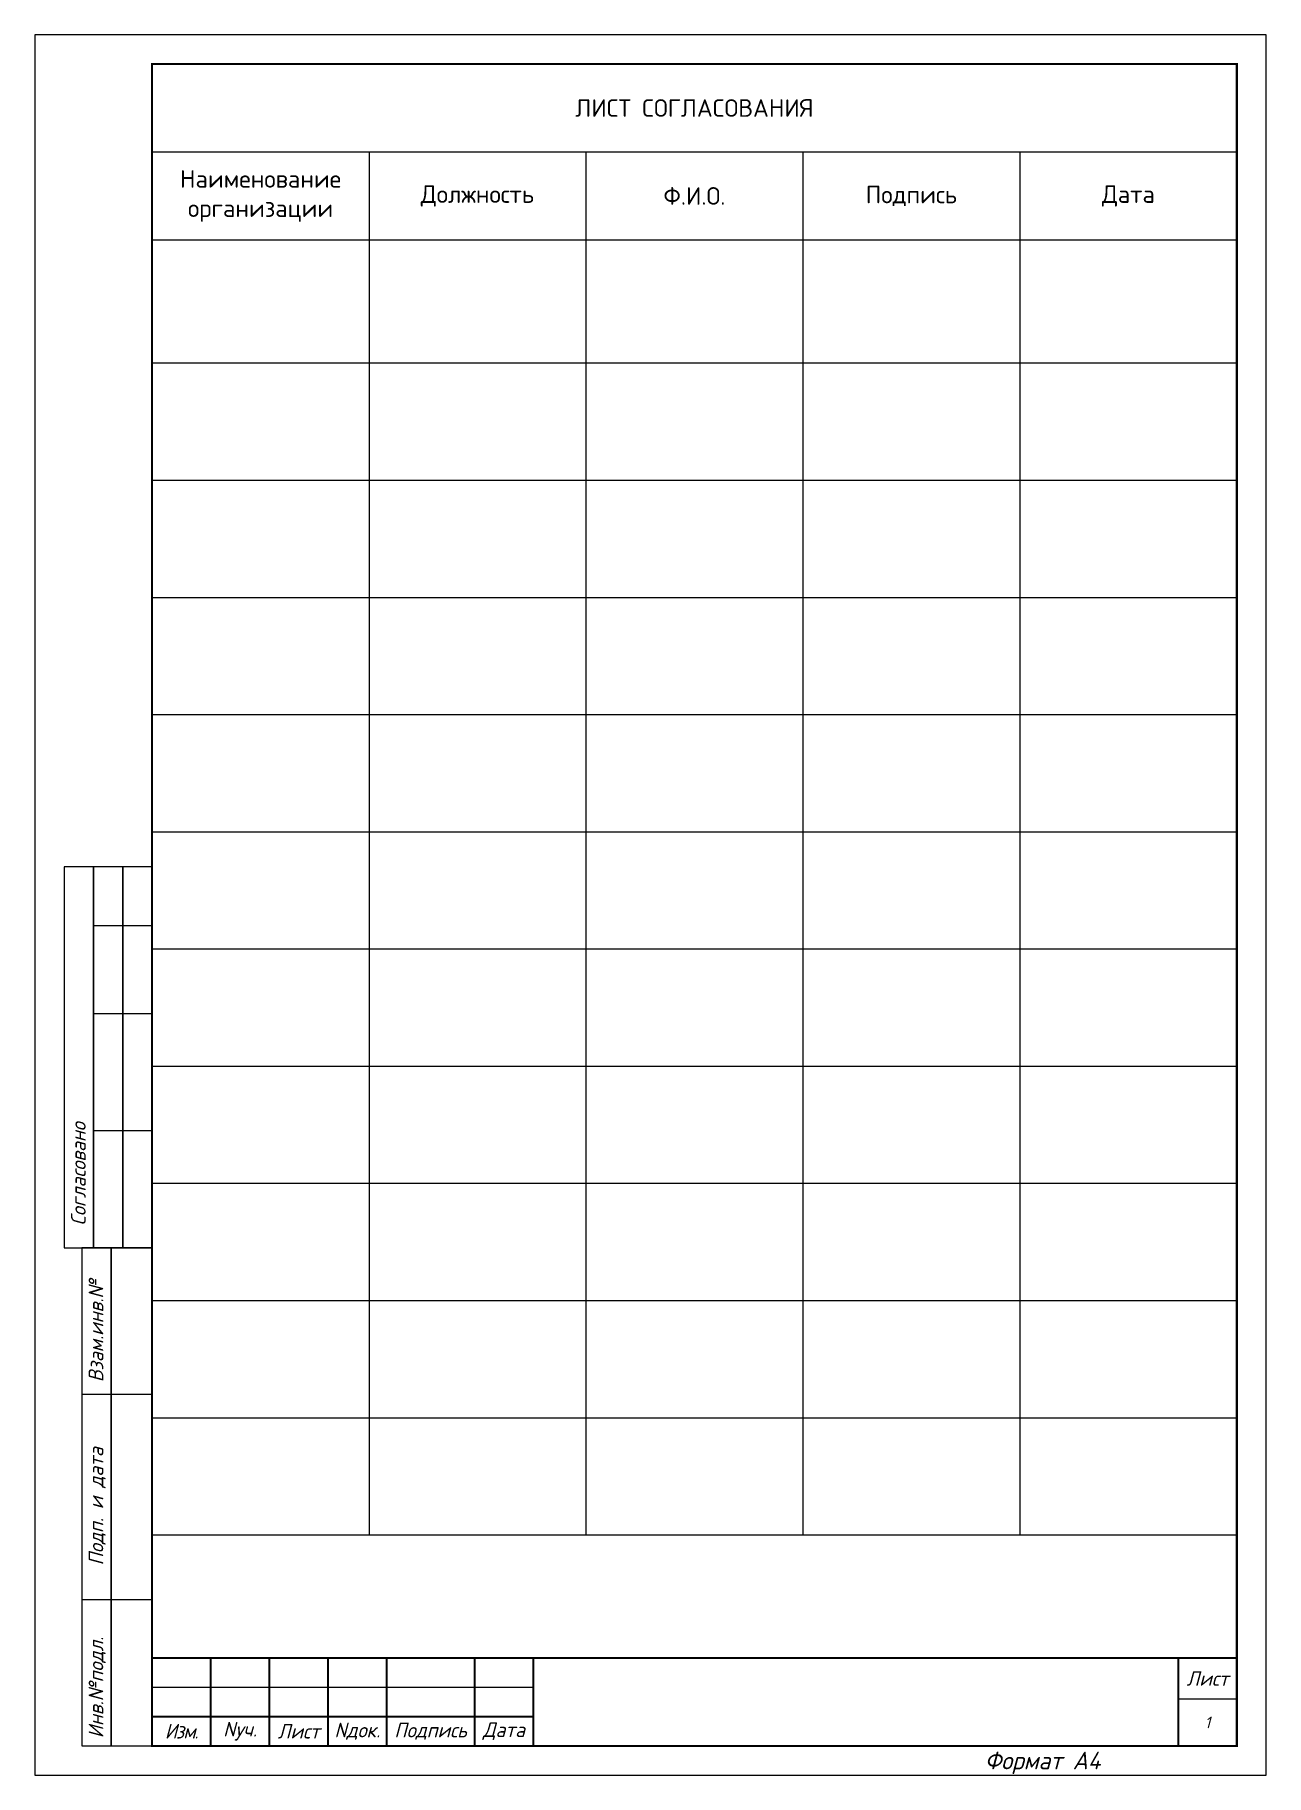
# Paper-space layout 'Лист согласования' of a CAD drawing. Header units: millimetres. Extents: x -330 to -120, y -1 to 296.
import ezdxf
from ezdxf.enums import TextEntityAlignment as Align

# ---------------------------------------------------------------- set-up
doc = ezdxf.new("R2010")
doc.units = ezdxf.units.MM
doc.layers.add('Оформление-Рамка', color=7, linetype='Continuous')
doc.styles.add('GOST-2.304_Type-B_italic', font='GOST_Common Italic.ttf')
doc.styles.add('KOSTY_STYLE', font='isocpeur.ttf')

# ---------------------------------------------------------------- blocks, each defined once
blk = doc.blocks.new('*U54')
for points in [[(0, 0), (210, 0), (210, 297), (0, 297)], [(5, 90), (10, 90), (10, 155), (5, 155)], [(10, 90), (15, 90), (15, 155), (10, 155)], [(15, 90), (20, 90), (20, 155), (15, 155)], [(8, 5), (13, 5), (13, 90), (8, 90)], [(13, 5), (20, 5), (20, 90), (13, 90)]]:
    blk.add_lwpolyline(points, close=True)
at = {"const_width": 0.35}
for points in [[(20, 5), (205, 5), (205, 292), (20, 292)], [(20, 20), (205, 20), (205, 5), (20, 5)]]:
    blk.add_lwpolyline(points, close=True, dxfattribs=at)
for points in [[(10, 145), (20, 145)], [(10, 130), (20, 130)], [(10, 110), (20, 110)], [(8, 65), (20, 65)], [(8, 30), (20, 30)], [(20, 15), (85, 15)], [(195, 13), (205, 13)]]:
    blk.add_lwpolyline(points)
for points in [[(30, 20), (30, 5)], [(40, 20), (40, 5)], [(50, 20), (50, 5)], [(60, 20), (60, 5)], [(75, 20), (75, 5)], [(85, 20), (85, 5)], [(195, 20), (195, 5)], [(20, 10), (85, 10)]]:
    blk.add_lwpolyline(points, dxfattribs=at)
at = {"style": 'GOST-2.304_Type-B_italic'}
for s, p in [('Согласовано', (8.68, 93.8)), ('Взам.инв.№', (11.68, 67.07)), ('Подп. и дата', (11.68, 35.79)), ('Инв.№подл.', (11.68, 6.31))]:
    blk.add_text(s, height=2.5, rotation=90, dxfattribs=at).set_placement(p)
at = {"char_height": 2.5, "attachment_point": 5, "style": 'GOST-2.304_Type-B_italic'}
for s, insert, width in [('Лист', (200, 16.5), 10.0005), ('Nуч.', (35, 7.5), 10), ('Nдок.', (55, 7.5), 10), ('Подпись', (67.5, 7.5), 15), ('Дата', (80, 7.5), 10), ('{\\T0.9;Изм.}', (25, 7.5), 10), ('Лист', (45, 7.5), 10)]:
    blk.add_mtext(s, dxfattribs=dict(at, insert=insert, width=width))
at = {"style": 'GOST-2.304_Type-B_italic'}
for tag, height, p in [('ГРАФА_1Ф6', 4, (145, 12.5)), ('ГРАФА_7Ф6', 2, (200, 9))]:
    blk.add_attdef(tag, text='', height=height, dxfattribs=at).set_placement(p, align=Align.MIDDLE_CENTER)
for tag, p in [('ФОРМАТ', (161.99, 2.5)), ('СВОЙСТВА_2', (179.35, 2.5))]:
    blk.add_attdef(tag, text='', height=3, dxfattribs=at).set_placement(p, align=Align.MIDDLE_LEFT)
blk = doc.blocks.new('*T55')
at = {"layer": 'Оформление-Рамка', "color": 0, "linetype": 'ByBlock', "lineweight": -2, "transparency": 16777216}
for p, q in [((0, 0), (185, 0)), ((0, 0), (0, -251)), ((185, 0), (185, -251)), ((0, -15), (37, -15)), ((37, -15), (185, -15)), ((37, -15), (37, -251)), ((74, -15), (74, -71)), ((111, -15), (111, -251)), ((148, -15), (148, -251)), ((0, -30), (185, -30)), ((0, -51), (185, -51)), ((0, -71), (185, -71)), ((74, -71), (74, -91)), ((0, -91), (185, -91)), ((74, -91), (74, -251)), ((0, -111), (185, -111)), ((0, -131), (185, -131)), ((0, -151), (37, -151)), ((37, -151), (185, -151)), ((0, -171), (185, -171)), ((0, -191), (111, -191)), ((111, -191), (185, -191)), ((0, -211), (111, -211)), ((111, -211), (185, -211)), ((0, -231), (111, -231)), ((111, -231), (185, -231)), ((0, -251), (111, -251)), ((111, -251), (185, -251))]:
    blk.add_line(p, q, dxfattribs=at)
at = {"layer": 'Оформление-Рамка', "color": 0, "transparency": 16777216, "char_height": 3, "attachment_point": 5, "style": 'KOSTY_STYLE'}
for s, insert, width in [('ЛИСТ СОГЛАСОВАНИЯ', (92.5, -7.5), 184.97), ('Наименование организации', (18.5, -22.5), 34), ('Должность', (55.5, -22.5), 34), ('Подпись', (129.5, -22.5), 34), ('Дата', (166.5, -22.5), 34), ('Ф.И.О.', (92.5, -22.5), 34)]:
    blk.add_mtext(s, dxfattribs=dict(at, insert=insert, width=width))

psp = doc.layouts.new('Лист согласования')

# ---------------------------------------------------------------- block references
ref = psp.add_blockref('*U54', (-330.47, -0.97))
ref.add_attrib('ГРАФА_7Ф6', '1', dxfattribs={"height": 2, "style": 'GOST-2.304_Type-B_italic'}).set_placement((-130.47, 8.03), align=Align.MIDDLE_CENTER)
ref.add_attrib('ФОРМАТ', 'Формат А4', dxfattribs={"height": 3, "style": 'GOST-2.304_Type-B_italic'}).set_placement((-168.48, 1.53), align=Align.MIDDLE_LEFT)
psp.add_blockref('*T55', (-310.47, 291.03))

doc.saveas('drawing.dxf')
